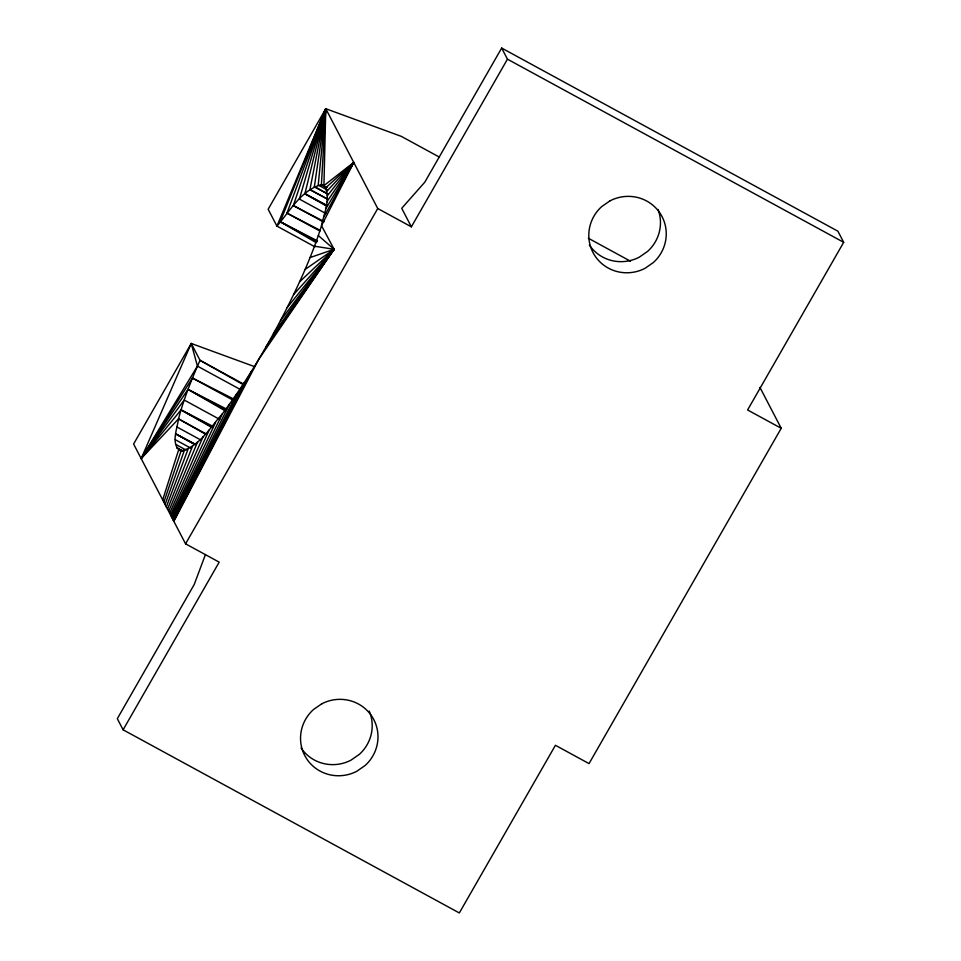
<?xml version="1.0" encoding="UTF-8"?>
<svg xmlns="http://www.w3.org/2000/svg" width="961" height="961" viewBox="0 0 961 961"><rect width="100%" height="100%" fill="white"/><g stroke="black" fill="none" stroke-linecap="round" stroke-linejoin="round"><path stroke-width="1.44" d="M181.233 451.394C170.085 444.955 177.268 428.774 178.518 418.876C183.827 398.743 191.587 379.343 200.02 360.327L191.239 343.461L133.603 444.03L185.569 543.83L219.192 562.149L123.104 729.807L459.334 912.95L555.422 745.292L589.045 763.611L781.221 428.282L759.971 387.463M162.685 499.888L178.602 449.964L181.112 450.889C199.72 446.505 210.279 427.225 222.315 413.903C244.394 384.592 263.254 352.987 280.468 320.626C296.372 290.03 311.208 258.665 321.515 225.691C323.905 213.126 331.809 197.473 323.929 185.629L321.406 184.704C301.177 189.978 289.874 211.228 276.936 226.111L315.016 246.857M327.545 193.906L314.355 186.722L325.779 108.713L401.302 136.366L439.489 157.172M327.052 198.963L309.91 189.617L325.779 108.713L377.745 208.513L411.368 226.832L507.456 59.174L501.666 48.05L424.798 182.182L401.722 208.297L411.368 226.832M323.689 222.087L293.357 205.57L325.779 108.713L323.929 185.629L353.744 162.421L321.515 225.691L334.104 249.295L258.845 359.138L173.857 521.355M163.875 502.159L181.112 450.889M165.1 504.525L184.32 450.529M319.917 231.084L286.955 213.126L325.779 108.713L321.406 184.704L326.656 187.587M205.45 554.533L194.182 584.564L117.314 718.684L123.104 729.807M166.337 506.903L188.164 448.871M167.538 509.198L192.62 445.976M168.655 511.348L197.63 441.832M206.207 433.964L178.518 418.876L141.183 458.577L191.239 343.461L254.593 366.646M169.677 513.306L203.167 436.51M170.577 515.048L209.162 430.023M171.37 516.562L215.564 422.468M172.031 517.847L222.315 413.903M172.596 518.904L229.343 404.401M173.04 519.781L236.574 394.094M173.4 520.454L243.962 383.019M173.665 520.982L251.41 371.33M324.013 216.718L353.744 162.421L325.755 187.803M185.569 543.83L377.745 208.513M501.666 48.05L837.896 231.193L843.686 242.316L747.598 409.975L781.221 428.282M325.803 208.717L353.744 162.421L326.86 191.263M213.018 426.42L181.016 409.903L141.183 458.577L197.437 366.117L191.239 343.461M219.793 419.44L184.188 400.04L141.183 458.577L192.44 378.045L233.823 399.091M141.183 458.577L188.008 389.385L226.676 409.146M326.896 201.75L353.744 162.421L327.245 195.912M266.221 346.537L334.104 249.295L318.343 235.553M273.453 333.647L334.104 249.295L314.511 246.208M280.468 320.626L334.104 249.295L310.079 257.548M287.195 307.568L334.104 249.295L305.081 269.476M293.598 294.607L334.104 249.295L299.58 281.861M317.502 240.899L280.216 221.691L325.779 108.713L318.211 185.065L327.437 190.098M286.955 213.126L320.229 230.352M293.357 205.57L323.941 221.498M193.954 444.102L175.635 433.843L195.527 444.306M327.437 205.654L304.889 193.762L325.779 108.713L268.155 209.258L276.936 226.111L325.779 108.713L299.364 199.083L325.731 213.45M309.91 189.617L327.124 198.771M175.671 444.33L186.17 450.132M314.355 186.722L327.581 193.81M507.456 59.174L843.686 242.316M588.324 238.232L630.476 261.2M327.305 205.966L304.889 193.762L327.076 206.303M317.13 241.8L280.216 221.691L316.265 242.689M243.529 384.028L200.02 360.327L243.109 384.568M197.437 366.117L240.959 389.818M192.44 378.045L233.319 400.305M226.255 410.215L188.008 389.385L225.643 411.092M212.657 427.14L181.016 409.903L212.261 427.729M176.716 426.876L200.453 439.802M175.635 433.843L195.407 444.619M175.274 439.682L191.107 448.294M178.518 418.876L205.906 434.408M658.033 209.45A38.92 38.008 -27.5 0 1 647.558 251.434L639.209 257.212A38.92 38.008 -27.5 0 1 589.345 245.007M369.24 711.104A38.92 38.008 -27.5 0 1 359.294 754.409L350.945 760.187A38.92 38.008 -27.5 0 1 301.081 747.982M610.055 200.813L601.706 206.591A38.92 38.008 -27.5 0 0 595.544 256.719A38.92 38.008 -27.5 0 0 644.999 268.335L653.348 262.545A38.92 38.008 -27.5 0 0 659.51 212.429A38.92 38.008 -27.5 0 0 610.055 200.813M321.791 703.788L313.442 709.566A38.92 38.008 -27.5 0 0 307.28 759.695A38.92 38.008 -27.5 0 0 356.735 771.311L365.084 765.533A38.92 38.008 -27.5 0 0 371.246 715.404A38.92 38.008 -27.5 0 0 321.791 703.788M326.68 187.563L321.406 184.704L326.68 187.575M183.371 451.358L176.776 447.766L183.359 451.37"/></g></svg>
